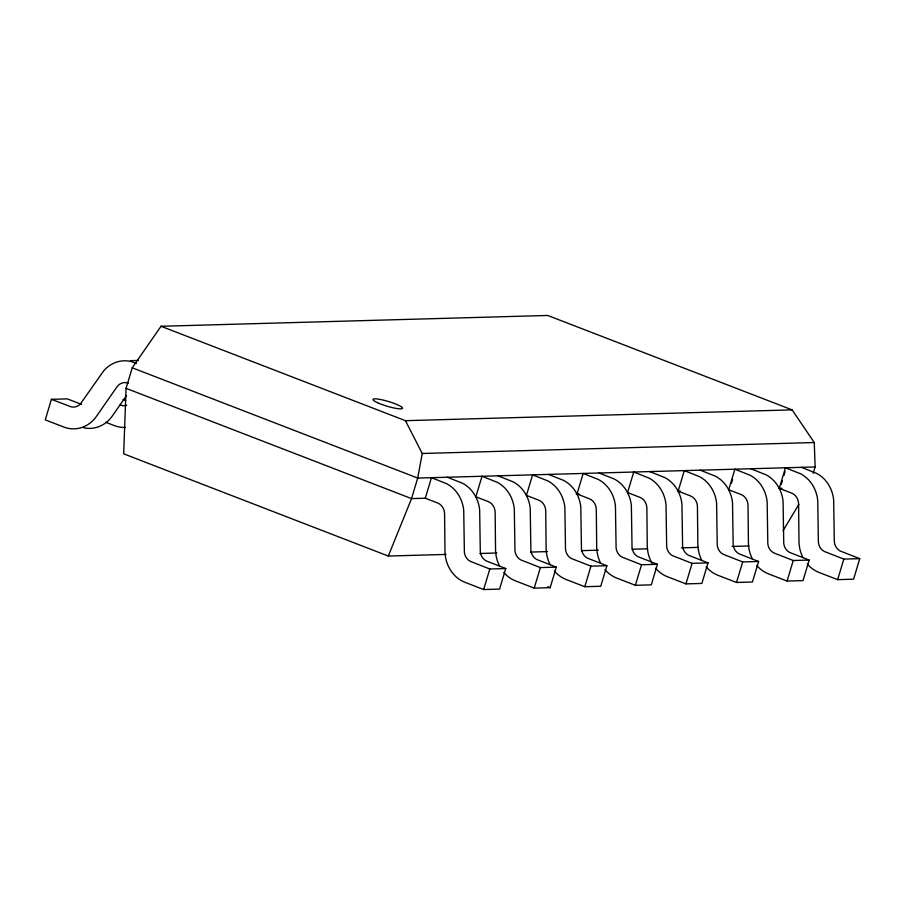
<?xml version="1.0" encoding="UTF-8"?>
<svg xmlns="http://www.w3.org/2000/svg" width="905" height="905" viewBox="0 0 905 905"><rect width="100%" height="100%" fill="white"/><g stroke="black" fill="none" stroke-linecap="round" stroke-linejoin="round"><path stroke-width="1.36" d="M813.188 473.383L815.111 466.957L814.274 442.534L792.124 409.875L547.695 315.46L161.022 326.275L132.221 367.792L126.067 388.336L123.68 453.835L388.302 556.043L446.063 554.426M161.022 326.275L405.451 420.678L422.228 453.484L417.703 478.066L411.537 498.61L388.302 556.043M81.586 404.377L67.343 398.879L51.415 399.331L45.25 419.863L63.848 427.047A33.191 29.503 88.4 0 0 96.45 416.357L116.915 386.933A11.539 10.26 88.4 0 1 128.284 383.177M425.282 498.225L431.447 477.682L446.595 483.689A33.293 29.594 88.4 0 1 463.722 510.307L464.378 552.254A11.437 10.17 88.4 0 0 470.261 561.349L489.82 568.996L505.748 568.544L499.583 589.087L483.655 589.54L465.057 582.356A33.191 29.503 88.4 0 1 444.977 551.303L444.581 513.836A11.539 10.26 88.4 0 0 437.601 502.976L425.282 498.225L411.537 498.61L126.067 388.336M483.655 589.54L489.82 568.996M534.222 588.126L540.387 567.582L556.315 567.13L550.149 587.673L534.222 588.126L515.635 580.942A33.191 29.503 88.4 0 1 503.825 572.458M584.8 586.712L590.965 566.168L606.893 565.727L600.728 586.259L584.8 586.712L566.202 579.528A33.191 29.503 88.4 0 1 554.403 571.044M635.367 585.297L641.532 564.754L657.46 564.313L651.295 584.845L635.367 585.297L616.78 578.114A33.191 29.503 88.4 0 1 604.97 569.63M685.945 583.883L692.11 563.34L708.038 562.899L701.873 583.442L685.945 583.883L667.347 576.7A33.191 29.503 88.4 0 1 655.548 568.216M731.432 483.304L732.598 479.446M736.512 582.469L742.677 561.926L758.605 561.485L752.44 582.028L736.512 582.469L717.925 575.286A33.191 29.503 88.4 0 1 706.115 566.802M803.007 557.638A33.191 29.503 88.4 0 1 798.979 541.416L798.583 503.938A11.539 10.26 88.4 0 0 791.604 493.089L779.284 488.327L785.45 467.795L800.608 473.801A33.293 29.594 88.4 0 1 817.735 500.408L818.392 542.367A11.437 10.17 88.4 0 0 824.274 551.45L843.822 559.098L859.75 558.657L853.585 579.2L837.657 579.641L819.07 572.458A33.191 29.503 88.4 0 1 807.26 563.973M781.241 484.458L782.395 480.612M783.934 475.476L785.088 471.618M787.09 581.055L793.244 560.512L809.183 560.071L803.018 580.614L787.09 581.055L768.492 573.872A33.191 29.503 88.4 0 1 756.682 565.387M837.657 579.641L843.822 559.098M783.006 530.816L798.866 504.345M126.542 395.542L112.378 415.915A33.191 29.503 88.4 0 1 83.667 427.782M130.411 360.676L138.375 360.45M405.451 420.678L792.124 409.875M422.228 453.484L814.274 442.534M815.111 466.957L417.703 478.066L132.221 367.792M576.18 494.006L578.996 493.926M677.46 491.177L680.277 491.098M779.284 488.327L781.943 488.259M479.876 553.487L496.788 553.012M530.602 552.061L547.514 551.598M581.327 550.647L598.239 550.172M632.052 549.233L647.55 548.792M681.363 547.853L698.275 547.378M732.088 546.439L748.989 545.964M120.105 404.908L121.587 405.395A11.437 10.17 88.4 0 0 126.734 405.236M801.378 467.342L816.536 473.349A33.293 29.594 88.4 0 1 833.663 499.967L834.32 541.914A11.437 10.17 88.4 0 0 840.202 551.009L859.75 558.657M750.811 468.756L765.958 474.763A33.293 29.594 88.4 0 1 783.085 501.381L783.741 543.328A11.437 10.17 88.4 0 0 789.624 552.423L809.183 560.071M700.232 470.17L715.391 476.177A33.293 29.594 88.4 0 1 732.518 502.795L733.174 544.742A11.437 10.17 88.4 0 0 739.057 553.837L758.605 561.485M649.666 471.584L664.813 477.591A33.293 29.594 88.4 0 1 681.94 504.209L682.596 546.156A11.437 10.17 88.4 0 0 688.479 555.251L708.038 562.899M599.087 472.998L614.246 479.005A33.293 29.594 88.4 0 1 631.373 505.624L632.029 547.57A11.437 10.17 88.4 0 0 637.912 556.666L657.46 564.313M793.244 560.512L773.696 552.865A11.437 10.17 88.4 0 1 767.813 543.781L767.157 501.823A33.293 29.594 88.4 0 0 750.03 475.216L734.883 469.209L728.717 489.741L741.037 494.503A11.539 10.26 88.4 0 1 748.016 505.352L748.412 542.83A33.191 29.503 88.4 0 0 752.44 559.052M548.521 474.412L563.668 480.419A33.293 29.594 88.4 0 1 580.795 507.026L581.451 548.984A11.437 10.17 88.4 0 0 587.334 558.08L606.893 565.727M742.677 561.926L723.129 554.279A11.437 10.17 88.4 0 1 717.246 545.183L716.59 503.237A33.293 29.594 88.4 0 0 699.463 476.63L684.304 470.611L678.139 491.155L690.458 495.917A11.539 10.26 88.4 0 1 697.438 506.766L697.834 544.244A33.191 29.503 88.4 0 0 701.861 560.466M497.942 475.826L513.101 481.833A33.293 29.594 88.4 0 1 530.228 508.44L530.884 550.398A11.437 10.17 88.4 0 0 536.767 559.494L556.315 567.13M692.11 563.34L672.551 555.693A11.437 10.17 88.4 0 1 666.668 546.597L666.012 504.651A33.293 29.594 88.4 0 0 648.885 478.044L633.738 472.025L627.572 492.569L639.892 497.331A11.539 10.26 88.4 0 1 646.871 508.18L647.267 545.658A33.191 29.503 88.4 0 0 652.369 563.804M447.375 477.24L462.523 483.247A33.293 29.594 88.4 0 1 479.65 509.854L480.306 551.812A11.437 10.17 88.4 0 0 486.189 560.908L505.748 568.544M136.531 363.437L131.519 361.661A33.293 29.594 88.4 0 0 103.645 370.892L80.568 403.675A11.437 10.17 88.4 0 1 71.02 406.809L51.415 399.331M641.532 564.754L621.984 557.107A11.437 10.17 88.4 0 1 616.101 548.011L615.445 506.065A33.293 29.594 88.4 0 0 598.318 479.446L583.159 473.439L576.994 493.983L589.313 498.746A11.539 10.26 88.4 0 1 596.305 509.594L596.689 547.073A33.191 29.503 88.4 0 0 600.716 563.283M590.965 566.168L571.406 558.521A11.437 10.17 88.4 0 1 565.523 549.426L564.867 507.479A33.293 29.594 88.4 0 0 547.74 480.86L532.593 474.854L526.427 495.397L538.747 500.16A11.539 10.26 88.4 0 1 545.726 511.008L546.122 548.487A33.191 29.503 88.4 0 0 550.149 564.697M123.091 399.467L125.682 400.463M540.387 567.582L520.839 559.935A11.437 10.17 88.4 0 1 514.956 550.84L514.3 508.893A33.293 29.594 88.4 0 0 497.173 482.275L482.014 476.268L475.849 496.811L488.168 501.562A11.539 10.26 88.4 0 1 495.159 512.422L495.544 549.889A33.191 29.503 88.4 0 0 499.583 566.111M547.672 586.723L550.149 587.673M105.738 422.284L114.415 425.633A33.191 29.503 88.4 0 0 125.331 427.409M377.634 402.759A15.385 2.455 16.7 0 0 402.125 408.641A15.385 2.455 16.7 0 0 383.618 400.18A15.385 2.455 16.7 0 0 377.634 402.759"/></g></svg>
